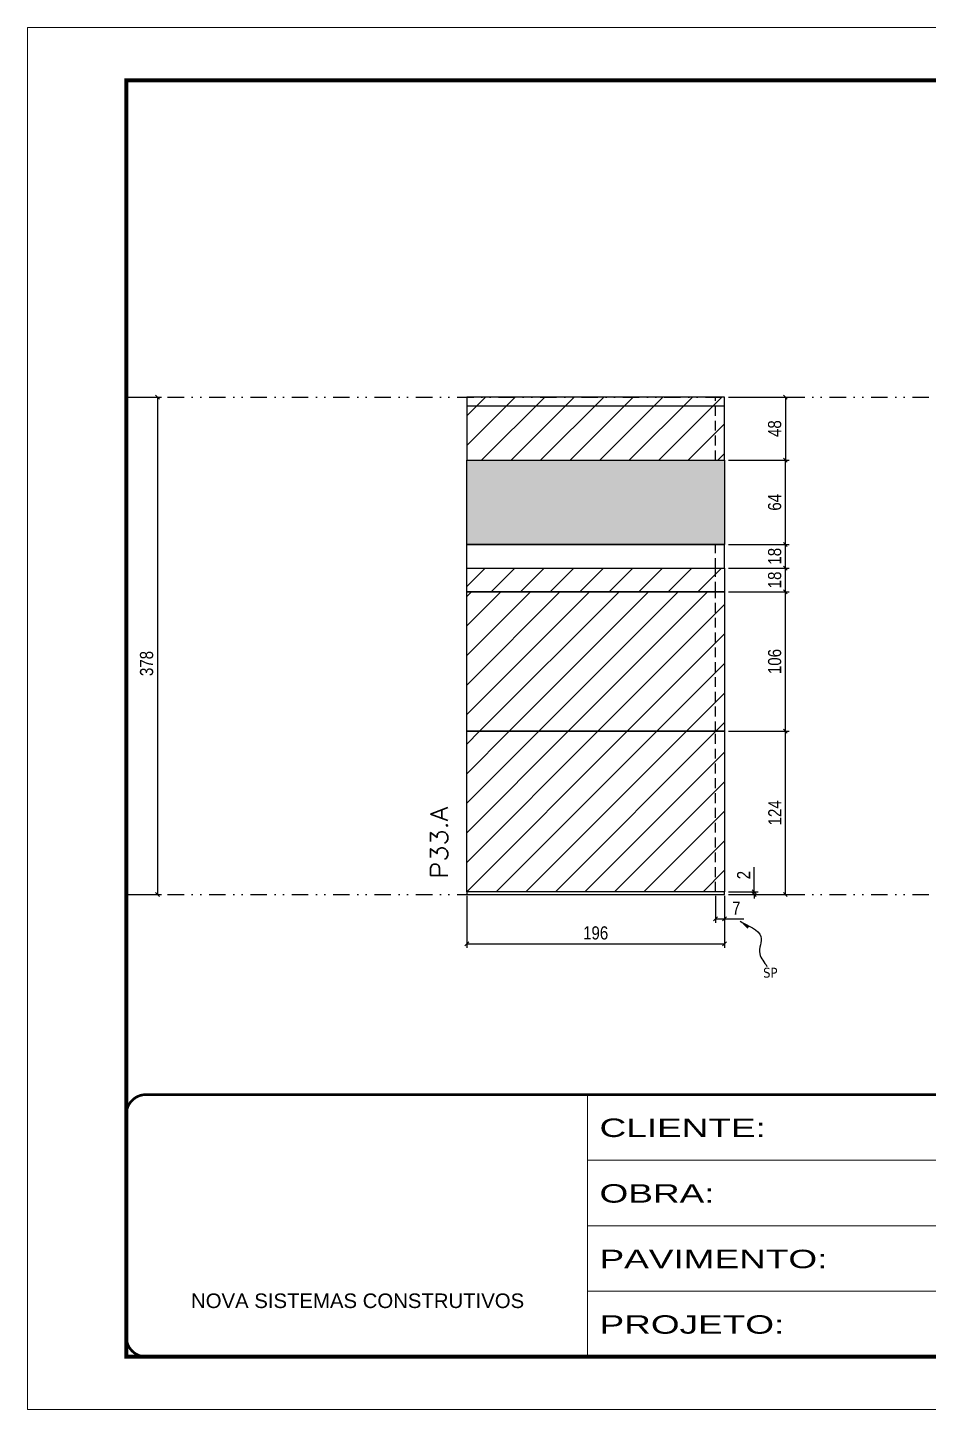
# Model space of a CAD drawing. Extents: x 2949 to 9203, y -16089 to 12527.
# Drawn here: x 4548 to 5232, y -5752 to -4702 of the extents above; entities that cross this region are included whole.
import ezdxf

# ---------------------------------------------------------------- set-up
doc = ezdxf.new("R2010")
doc.units = 0
for name, pattern in [('CONTINUO', [0]), ('DASHED', [0.75, 0.5, -0.25]), ('DIVIDE2', [0.625, 0.25, -0.125, 0, -0.125, 0, -0.125]), ('HIDDEN', [0.375, 0.25, -0.125])]:
    doc.linetypes.add(name, pattern=pattern)
for name, color, linetype in [('COTA', 241, 'Continuous'), ('cotas', 4, 'Continuous'), ('Nível', 160, 'Continuous'), ('Painéis', 200, 'Continuous'), ('SARR_2.2x7', 40, 'Continuous'), ('Sarrafo de Pressão', 42, 'HIDDEN'), ('texto', 7, 'Continuous')]:
    doc.layers.add(name, color=color, linetype=linetype)
for name, color, linetype, lineweight in [('Folhas', 255, 'Continuous', 9), ('Hachura', 251, 'Continuous', 9), ('SARRAFO DE PRESSAO', 251, 'DASHED', 9), ('Texto Seção', 7, 'Continuous', 15)]:
    doc.layers.add(name, color=color, linetype=linetype, lineweight=lineweight)
doc.styles.add('ARIAL', font='arial.ttf')
doc.styles.add('COTA TECNICA', font='techl___.ttf', dxfattribs={"height": 10})
doc.styles.add('COTA TECNICA-50', font='techl___.ttf', dxfattribs={"height": 10})
doc.styles.add('REGUA-120', font='ROMANS.shx', dxfattribs={"height": 15})
doc.styles.get("Standard").update_dxf_attribs({"font": 'arial.ttf'})
doc.styles.add('Tecnologia', font='')
doc.styles.get('Tecnologia').set_extended_font_data('Forgotten Futurist')
doc.dimstyles.new('COTA PAINEL-50', dxfattribs={"dimtxt": 10, "dimasz": 3, "dimexe": 3, "dimexo": 3, "dimgap": 3, "dimtad": 1, "dimdec": 1, "dimzin": 12, "dimdsep": 46, "dimtxsty": 'COTA TECNICA-50', "dimblk1": 'OBLIQUE', "dimblk2": 'OBLIQUE', "dimsah": 1, "dimcen": 0.9, "dimclrd": 4, "dimclre": 4, "dimclrt": 240, "dimadec": 1, "dimazin": 3, "dimtfac": 1, "dimtdec": 1, "dimtmove": 0, "dimatfit": 3, "dimfxl": 1, "dimtolj": 1, "dimtzin": 12, "dimarcsym": 0})
doc.dimstyles.new('PAINEL', dxfattribs={"dimtxt": 10, "dimasz": 3, "dimexe": 3, "dimexo": 3, "dimgap": 3, "dimtad": 1, "dimdec": 1, "dimzin": 12, "dimdsep": 46, "dimtxsty": 'COTA TECNICA', "dimblk1": 'OBLIQUE', "dimblk2": 'OBLIQUE', "dimsah": 1, "dimcen": 0.9, "dimclrd": 4, "dimclre": 4, "dimclrt": 240, "dimadec": 1, "dimazin": 3, "dimtfac": 1, "dimtdec": 1, "dimtmove": 0, "dimatfit": 3, "dimfxl": 1, "dimtolj": 1, "dimtzin": 12, "dimarcsym": 0})
doc.dimstyles.get("Standard").update_dxf_attribs({"dimtxt": 0.18, "dimasz": 0.18, "dimexe": 0.18, "dimexo": 0.0625, "dimgap": 0.09, "dimtad": 0, "dimtih": 1, "dimtoh": 1, "dimdec": 4, "dimzin": 0, "dimdsep": 46, "dimtxsty": 'Standard', "dimcen": 0.09, "dimadec": 0, "dimazin": 0, "dimtfac": 1, "dimtdec": 4, "dimtofl": 0, "dimtmove": 0, "dimatfit": 3, "dimfxl": 1, "dimtolj": 1, "dimtzin": 0, "dimarcsym": 0})
pattern_1 = [(45, (-124403.437, -34199.222), (-11.2253202, 11.2253202), [])]

# ---------------------------------------------------------------- blocks, each defined once
blk = doc.blocks.new('9999999999')
at = {"color": 30, "linetype": 'CONTINUO'}
for p, q in [((98564.6, 34230.2), (98564.6, 34429.4)), ((98564.6, 34379.6), (99584, 34379.6)), ((98564.6, 34329.8), (99488, 34329.8)), ((98564.6, 34280), (99488, 34280))]:
    blk.add_line(p, q, dxfattribs=at)
at = {"color": 30, "linetype": 'CONTINUO', "const_width": 2}
blk.add_lwpolyline([(99584, 34230.2), (99584, 34414.4, 0.414214), (99569, 34429.4), (98229, 34429.4, 0.414214), (98214, 34414.4), (98214, 34245.2, 0.414214), (98229, 34230.2), (99584, 34230.2)], format="xyb", dxfattribs=at)
at = {"layer": 'Folhas'}
blk.add_lwpolyline([(98139, 34190.2), (99624, 34190.2), (99624, 35240.2), (98139, 35240.2)], close=True, dxfattribs=at)
at = {"layer": 'Folhas', "color": 30, "const_width": 3}
blk.add_lwpolyline([(98214, 34230.2), (99584, 34230.2), (99584, 35200.2), (98214, 35200.2)], close=True, dxfattribs=at)
at = {"color": 7, "linetype": 'Continuous', "ltscale": 5, "style": 'ARIAL'}
blk.add_text('NOVA SISTEMAS CONSTRUTIVOS', height=11.059, dxfattribs=at).set_placement((98263.2, 34267.2))
at = {"layer": 'Folhas', "color": 7, "style": 'Tecnologia', "width": 1.5}
for s, p in [('CLIENTE:', (98573.7, 34397.2)), ('OBRA:', (98573.7, 34347.3)), ('PAVIMENTO:', (98573.7, 34297.5)), ('PROJETO:', (98573.7, 34247.7))]:
    blk.add_text(s, height=14, dxfattribs=at).set_placement(p)
blk = doc.blocks.new('_Oblique')
at = {"color": 0, "linetype": 'ByBlock', "lineweight": -2}
blk.add_line((-0.5, -0.5), (0.5, 0.5), dxfattribs=at)
blk = doc.blocks.new('*D1991')
at = {"layer": 'cotas', "color": 4, "linetype": 'ByBlock', "lineweight": -2, "transparency": 16777216}
for p, q in [((4625.5, -4982.6), (4649.3, -4982.6)), ((4646.3, -4982.6), (4646.3, -5360.6)), ((4625.5, -5360.6), (4649.3, -5360.6))]:
    blk.add_line(p, q, dxfattribs=at)
at = {"layer": 'Defpoints', "color": 0, "linetype": 'ByBlock', "transparency": 16777216}
for p in [(4622.5, -4982.6), (4622.5, -5360.6), (4646.3, -5360.6)]:
    blk.add_point(p, dxfattribs=at)
at = {"layer": 'cotas', "color": 4, "linetype": 'ByBlock', "lineweight": -2, "transparency": 16777216, "xscale": 3, "yscale": 3, "zscale": 3}
for p, rotation in [((4646.3, -4982.6), 90), ((4646.3, -5360.6), 270)]:
    blk.add_blockref('_Oblique', p, dxfattribs=dict(at, rotation=rotation))
at = {"layer": 'cotas', "color": 240, "linetype": 'ByBlock', "transparency": 16777216, "insert": (4638, -5185.1), "char_height": 10, "attachment_point": 5, "rotation": 90, "style": 'COTA TECNICA'}
blk.add_mtext('\\A1;378', dxfattribs=at)
blk = doc.blocks.new('*D1992')
at = {"layer": 'COTA', "color": 4, "lineweight": -2, "transparency": 16777216}
for p, q in [((4881.3, -5361.6), (4881.3, -5401.1)), ((5077.3, -5361.6), (5077.3, -5401.1)), ((4881.3, -5398.1), (5077.3, -5398.1))]:
    blk.add_line(p, q, dxfattribs=at)
at = {"layer": 'Defpoints', "color": 0, "transparency": 16777216}
for p in [(4881.3, -5358.6), (5077.3, -5358.6), (5077.3, -5398.1)]:
    blk.add_point(p, dxfattribs=at)
at = {"layer": 'COTA', "color": 4, "lineweight": -2, "transparency": 16777216, "xscale": 3, "yscale": 3, "zscale": 3, "rotation": 180}
blk.add_blockref('_Oblique', (4881.3, -5398.1), dxfattribs=at)
at = {"layer": 'COTA', "color": 4, "lineweight": -2, "transparency": 16777216, "xscale": 3, "yscale": 3, "zscale": 3}
blk.add_blockref('_Oblique', (5077.3, -5398.1), dxfattribs=at)
at = {"layer": 'COTA', "color": 240, "transparency": 16777216, "insert": (4979.3, -5389.9), "char_height": 10, "attachment_point": 5, "style": 'COTA TECNICA'}
blk.add_mtext('\\A1;196', dxfattribs=at)
blk = doc.blocks.new('*D1993')
at = {"layer": 'COTA', "color": 4, "lineweight": -2, "transparency": 16777216}
for p, q in [((5080.3, -5030.6), (5126.5, -5030.6)), ((5123.5, -5094.6), (5123.5, -5030.6)), ((5080.3, -5094.6), (5126.5, -5094.6))]:
    blk.add_line(p, q, dxfattribs=at)
at = {"layer": 'Defpoints', "color": 0, "transparency": 16777216}
for p in [(5077.3, -5030.6), (5123.5, -5030.6), (5077.3, -5094.6)]:
    blk.add_point(p, dxfattribs=at)
at = {"layer": 'COTA', "color": 4, "lineweight": -2, "transparency": 16777216, "xscale": 3, "yscale": 3, "zscale": 3}
for p, rotation in [((5123.5, -5030.6), 90), ((5123.5, -5094.6), 270)]:
    blk.add_blockref('_Oblique', p, dxfattribs=dict(at, rotation=rotation))
at = {"layer": 'COTA', "color": 240, "transparency": 16777216, "insert": (5115.4, -5062.6), "char_height": 10, "attachment_point": 5, "rotation": 90, "style": 'COTA TECNICA'}
blk.add_mtext('\\A1;64', dxfattribs=at)
blk = doc.blocks.new('*D1994')
at = {"layer": 'COTA', "color": 4, "lineweight": -2, "transparency": 16777216}
for p, q in [((5070.3, -5361.6), (5070.3, -5382.1)), ((5077.3, -5363.6), (5077.3, -5382.1)), ((5070.3, -5379.1), (5077.3, -5379.1)), ((5077.3, -5379.1), (5092, -5379.1))]:
    blk.add_line(p, q, dxfattribs=at)
at = {"layer": 'Defpoints', "color": 0, "transparency": 16777216}
for p in [(5070.3, -5358.6), (5077.3, -5360.6), (5077.3, -5379.1)]:
    blk.add_point(p, dxfattribs=at)
at = {"layer": 'COTA', "color": 4, "lineweight": -2, "transparency": 16777216, "xscale": 3, "yscale": 3, "zscale": 3, "rotation": 180}
blk.add_blockref('_Oblique', (5070.3, -5379.1), dxfattribs=at)
at = {"layer": 'COTA', "color": 4, "lineweight": -2, "transparency": 16777216, "xscale": 3, "yscale": 3, "zscale": 3}
blk.add_blockref('_Oblique', (5077.3, -5379.1), dxfattribs=at)
at = {"layer": 'COTA', "color": 240, "transparency": 16777216, "insert": (5086.2, -5371), "char_height": 10, "attachment_point": 5, "style": 'COTA TECNICA-50'}
blk.add_mtext('\\A1;7', dxfattribs=at)
blk = doc.blocks.new('*D1995')
at = {"layer": 'COTA', "color": 4, "lineweight": -2, "transparency": 16777216}
for p, q in [((5080.3, -5236.6), (5126.5, -5236.6)), ((5123.5, -5360.6), (5123.5, -5236.6)), ((5080.3, -5360.6), (5126.5, -5360.6))]:
    blk.add_line(p, q, dxfattribs=at)
at = {"layer": 'Defpoints', "color": 0, "transparency": 16777216}
for p in [(5077.3, -5236.6), (5123.5, -5236.6), (5077.3, -5360.6)]:
    blk.add_point(p, dxfattribs=at)
at = {"layer": 'COTA', "color": 4, "lineweight": -2, "transparency": 16777216, "xscale": 3, "yscale": 3, "zscale": 3}
for p, rotation in [((5123.5, -5236.6), 90), ((5123.5, -5360.6), 270)]:
    blk.add_blockref('_Oblique', p, dxfattribs=dict(at, rotation=rotation))
at = {"layer": 'COTA', "color": 240, "transparency": 16777216, "insert": (5115.5, -5298.6), "char_height": 10, "attachment_point": 5, "rotation": 90, "style": 'COTA TECNICA-50'}
blk.add_mtext('\\A1;124', dxfattribs=at)
blk = doc.blocks.new('*D1996')
at = {"layer": 'COTA', "color": 4, "lineweight": -2, "transparency": 16777216}
for p, q in [((5099.8, -5358.6), (5099.8, -5339.8)), ((5080.3, -5358.6), (5102.8, -5358.6)), ((5080.3, -5360.6), (5102.8, -5360.6)), ((5099.8, -5360.6), (5099.8, -5358.6)), ((5099.8, -5360.6), (5099.8, -5363.6))]:
    blk.add_line(p, q, dxfattribs=at)
at = {"layer": 'Defpoints', "color": 0, "transparency": 16777216}
for p in [(5077.3, -5358.6), (5077.3, -5360.6), (5099.8, -5360.6)]:
    blk.add_point(p, dxfattribs=at)
at = {"layer": 'COTA', "color": 4, "lineweight": -2, "transparency": 16777216, "xscale": 3, "yscale": 3, "zscale": 3}
for p, rotation in [((5099.8, -5358.6), 270), ((5099.8, -5360.6), 90)]:
    blk.add_blockref('_Oblique', p, dxfattribs=dict(at, rotation=rotation))
at = {"layer": 'COTA', "color": 240, "transparency": 16777216, "insert": (5091.8, -5345.9), "char_height": 10, "attachment_point": 5, "rotation": 90, "style": 'COTA TECNICA-50'}
blk.add_mtext('\\A1;2', dxfattribs=at)
blk = doc.blocks.new('*D1997')
at = {"layer": 'COTA', "color": 4, "linetype": 'ByBlock', "lineweight": -2, "transparency": 16777216}
for p, q in [((5080.3, -5130.6), (5126.5, -5130.6)), ((5123.5, -5236.6), (5123.5, -5130.6)), ((5080.3, -5236.6), (5126.5, -5236.6))]:
    blk.add_line(p, q, dxfattribs=at)
at = {"layer": 'Defpoints', "color": 0, "linetype": 'ByBlock', "transparency": 16777216}
for p in [(5077.3, -5130.6), (5123.5, -5130.6), (5077.3, -5236.6)]:
    blk.add_point(p, dxfattribs=at)
at = {"layer": 'COTA', "color": 4, "linetype": 'ByBlock', "lineweight": -2, "transparency": 16777216, "xscale": 3, "yscale": 3, "zscale": 3}
for p, rotation in [((5123.5, -5130.6), 90), ((5123.5, -5236.6), 270)]:
    blk.add_blockref('_Oblique', p, dxfattribs=dict(at, rotation=rotation))
at = {"layer": 'COTA', "color": 240, "linetype": 'ByBlock', "transparency": 16777216, "insert": (5115.4, -5183.6), "char_height": 10, "attachment_point": 5, "rotation": 90, "style": 'COTA TECNICA'}
blk.add_mtext('\\A1;106', dxfattribs=at)
blk = doc.blocks.new('*D1990')
at = {"layer": 'COTA', "color": 4, "lineweight": -2, "transparency": 16777216}
for p, q in [((5080.3, -5112.6), (5126.5, -5112.6)), ((5123.5, -5130.6), (5123.5, -5112.6)), ((5080.3, -5130.6), (5126.5, -5130.6))]:
    blk.add_line(p, q, dxfattribs=at)
at = {"layer": 'Defpoints', "color": 0, "transparency": 16777216}
for p in [(5077.3, -5112.6), (5123.5, -5112.6), (5077.3, -5130.6)]:
    blk.add_point(p, dxfattribs=at)
at = {"layer": 'COTA', "color": 4, "lineweight": -2, "transparency": 16777216, "xscale": 3, "yscale": 3, "zscale": 3}
for p, rotation in [((5123.5, -5112.6), 90), ((5123.5, -5130.6), 270)]:
    blk.add_blockref('_Oblique', p, dxfattribs=dict(at, rotation=rotation))
at = {"layer": 'COTA', "color": 240, "transparency": 16777216, "insert": (5115.4, -5121.6), "char_height": 10, "attachment_point": 5, "rotation": 90, "style": 'COTA TECNICA'}
blk.add_mtext('\\A1;18', dxfattribs=at)
blk = doc.blocks.new('*D2523')
at = {"layer": 'COTA', "color": 4, "lineweight": -2, "transparency": 16777216}
for p, q in [((5080.3, -4982.6), (5126.5, -4982.6)), ((5123.5, -4982.6), (5123.5, -5030.6)), ((5080.3, -5030.6), (5126.5, -5030.6))]:
    blk.add_line(p, q, dxfattribs=at)
at = {"layer": 'Defpoints', "color": 0, "transparency": 16777216}
for p in [(5077.3, -4982.6), (5077.3, -5030.6), (5123.5, -5030.6)]:
    blk.add_point(p, dxfattribs=at)
at = {"layer": 'COTA', "color": 4, "lineweight": -2, "transparency": 16777216, "xscale": 3, "yscale": 3, "zscale": 3}
for p, rotation in [((5123.5, -4982.6), 90), ((5123.5, -5030.6), 270)]:
    blk.add_blockref('_Oblique', p, dxfattribs=dict(at, rotation=rotation))
at = {"layer": 'COTA', "color": 240, "transparency": 16777216, "insert": (5115.4, -5006.6), "char_height": 10, "attachment_point": 5, "rotation": 90, "style": 'COTA TECNICA-50'}
blk.add_mtext('\\A1;48', dxfattribs=at)
blk = doc.blocks.new('*D2858')
at = {"layer": 'COTA', "color": 4, "lineweight": -2, "transparency": 16777216}
for p, q in [((5080.3, -5094.6), (5126.5, -5094.6)), ((5123.5, -5112.6), (5123.5, -5094.6)), ((5080.3, -5112.6), (5126.5, -5112.6))]:
    blk.add_line(p, q, dxfattribs=at)
at = {"layer": 'Defpoints', "color": 0, "transparency": 16777216}
for p in [(5077.3, -5094.6), (5123.5, -5094.6), (5077.3, -5112.6)]:
    blk.add_point(p, dxfattribs=at)
at = {"layer": 'COTA', "color": 4, "lineweight": -2, "transparency": 16777216, "xscale": 3, "yscale": 3, "zscale": 3}
for p, rotation in [((5123.5, -5094.6), 90), ((5123.5, -5112.6), 270)]:
    blk.add_blockref('_Oblique', p, dxfattribs=dict(at, rotation=rotation))
at = {"layer": 'COTA', "color": 240, "transparency": 16777216, "insert": (5115.4, -5103.6), "char_height": 10, "attachment_point": 5, "rotation": 90, "style": 'COTA TECNICA-50'}
blk.add_mtext('\\A1;18', dxfattribs=at)

msp = doc.modelspace()

# ---------------------------------------------------------------- hatches: boundary and pattern name
at = {"layer": 'COTA', "linetype": 'ByBlock'}
h = msp.add_hatch(dxfattribs=at)
h.set_pattern_fill('AR-CONC', color=256, scale=0.03)
h.set_pattern_definition([(50, (-126530.482, -34208.0216), (5.46554007, -0.47817257), [0.5715, -6.2865]), (355, (-126530.482, -34208.0216), (-1.05730264, 5.73170536), [0.4572, -5.02921753]), (100.4514447, (-126530.0267, -34208.0614), (4.40823741, 5.25353256), [0.48570026, -5.34270734]), (46.1842, (-126530.482, -34206.4976), (8.13237123, -1.26126984), [0.85725, -9.42975]), (96.6355576, (-126529.8044, -34206.603), (7.122124, 7.42278374), [0.7285507, -8.01406824]), (351.184151, (-126530.482, -34206.498), (7.122124, 7.42278374), [0.685799, -7.54379196]), (21, (-126529.72, -34206.8786), (4.54843174, -3.06795595), [0.5715, -6.2865]), (326, (-126529.72, -34206.8786), (1.85406085, 5.52563898), [0.4572, -5.0292]), (71.451445, (-126529.341, -34207.134), (6.40249258, 2.45768307), [0.48570026, -5.34269813]), (37.5, (-126530.4821, -34208.0216), (0.092658098, 2.536651166), [0, -4.96824, 0, -5.1054, 0, -5.04825]), (7.5, (-126530.482, -34208.0216), (2.004589875, 3.005417245), [0, -2.91084, 0, -4.85394, 0, -1.92405]), (327.5, (-126532.1814, -34208.0216), (4.067717855, -0.17186232), [0, -1.905, 0, -5.9436, 0, -7.8867]), (317.5, (-126532.9434, -34208.0216), (4.44387544, 0.76279473), [0, -2.4765, 0, -3.94716, 0, -5.6007])])
h.paths.add_polyline_path([(5077.3, -5094.61), (4881.3, -5094.61), (4881.3, -5030.61), (5077.3, -5030.61)])
at = {"layer": 'Hachura', "linetype": 'ByBlock'}
h = msp.add_hatch(dxfattribs=at)
h.set_pattern_fill('ANSI31', color=256, scale=5)
h.paths.add_polyline_path([(5077.3, -4982.61), (4881.3, -4982.61), (4881.3, -5030.61), (5077.3, -5030.61)])
at = {"layer": 'Hachura'}
h = msp.add_hatch(dxfattribs=at)
h.set_pattern_fill('ANSI31', color=256, scale=5)
h.set_pattern_definition([(45, (70.03, 3397.725), (-11.22532, 11.22532), [])])
h.paths.add_polyline_path([(4881.3, -5112.61), (4881.3, -5130.61), (5077.3, -5130.61), (5077.3, -5112.61)])
at = {"layer": 'Hachura', "linetype": 'ByBlock'}
h = msp.add_hatch(dxfattribs=at)
h.set_pattern_fill('ANSI31', color=256, scale=5)
h.set_pattern_definition(pattern_1)
h.paths.add_polyline_path([(4881.3, -5130.61), (4881.3, -5236.61), (5077.3, -5236.61), (5077.3, -5130.61)])
h = msp.add_hatch(dxfattribs=at)
h.set_pattern_fill('ANSI31', color=256, scale=5)
h.set_pattern_definition(pattern_1)
h.paths.add_polyline_path([(5077.3, -5236.61), (4881.3, -5236.61), (4881.3, -5358.61), (5077.3, -5358.61)])

# ---------------------------------------------------------------- linework, layer by layer
at = {"layer": 'COTA', "linetype": 'ByBlock'}
msp.add_lwpolyline([(5077.3, -5094.61), (4881.3, -5094.61), (4881.3, -5030.61), (5077.3, -5030.61)], close=True, dxfattribs=at)
at = {"layer": 'Nível', "color": 4, "linetype": 'DIVIDE2', "ltscale": 50}
for p, q in [((4622.53, -4982.61), (5992.53, -4982.61)), ((4622.53, -5360.61), (5992.53, -5360.61))]:
    msp.add_line(p, q, dxfattribs=at)
at = {"layer": 'Painéis'}
for p, q in [((5077.3, -4982.61), (4881.3, -4982.61)), ((4881.3, -4982.61), (4881.3, -5030.61)), ((5077.3, -5030.61), (5077.3, -4982.61)), ((4881.3, -5030.61), (5077.3, -5030.61)), ((4881.3, -5112.61), (4881.3, -5094.61)), ((4881.3, -5094.61), (5077.3, -5094.61)), ((5077.3, -5112.61), (5077.3, -5094.61)), ((4881.3, -5112.61), (5077.3, -5112.61)), ((4881.3, -5130.61), (4881.3, -5112.61)), ((5077.3, -5112.61), (5077.3, -5130.61)), ((5077.3, -5130.61), (4881.3, -5130.61)), ((4881.3, -5236.61), (4881.3, -5130.61)), ((4881.3, -5130.61), (5077.3, -5130.61)), ((5077.3, -5130.61), (5077.3, -5236.61)), ((5077.3, -5236.61), (4881.3, -5236.61))]:
    msp.add_line(p, q, dxfattribs=at)
at = {"layer": 'Painéis', "linetype": 'ByBlock'}
for p in [(5077.3, -5130.61), (4881.3, -5130.61)]:
    msp.add_line(p, (4881.3, -5130.61), dxfattribs=at)
at = {"layer": 'Painéis'}
for points in [[(5077.3, -5358.61), (4881.3, -5358.61), (4881.3, -5236.61), (5077.3, -5236.61)], [(5077.3, -5358.61), (4881.3, -5358.61), (4881.3, -5360.61), (5077.3, -5360.61)]]:
    msp.add_lwpolyline(points, close=True, dxfattribs=at)
at = {"layer": 'SARR_2.2x7'}
msp.add_line((5077.3, -4989.61), (4881.3, -4989.61), dxfattribs=at)
at = {"layer": 'Sarrafo de Pressão', "ltscale": 30}
for p, q in [((5070.3, -5030.61), (5070.3, -4982.61)), ((5070.3, -5112.61), (5070.3, -5094.61)), ((5070.3, -5130.61), (5070.3, -5112.61)), ((4888.3, -5130.61), (4888.3, -5130.61)), ((5070.3, -5236.61), (5070.3, -5130.61)), ((5070.3, -5358.61), (5070.3, -5236.61))]:
    msp.add_line(p, q, dxfattribs=at)

# ---------------------------------------------------------------- block references
at = {"layer": 'SARRAFO DE PRESSAO', "color": 6, "linetype": 'ByBlock'}
msp.add_blockref('9999999999', (-93591.44, -39942.1), dxfattribs=at)

# ---------------------------------------------------------------- texts
at = {"layer": 'texto', "color": 0, "insert": (5112.08, -5420.1), "char_height": 7.5, "attachment_point": 5}
msp.add_mtext('{\\fTahoma|b0|i0|c0|p34;\\C4;SP}', dxfattribs=at)
at = {"layer": 'Texto Seção', "style": 'REGUA-120', "width": 1.1}
msp.add_text('P33.A', height=13, rotation=90, dxfattribs=at).set_placement((4866.84, -5348.55))

# ---------------------------------------------------------------- dimensions: what is measured, and where the dimension line sits
at = {"layer": 'COTA'}
for base, p1, p2, picture, middle in [((5123.54, -5030.61), (5077.3, -4982.61), (5077.3, -5030.61), '*D2523', (5115.44, -5006.61)), ((5123.54, -5094.61), (5077.3, -5112.61), (5077.3, -5094.61), '*D2858', (5115.44, -5103.61)), ((5123.54, -5236.61), (5077.3, -5360.61), (5077.3, -5236.61), '*D1995', (5115.46, -5298.61))]:
    dim = msp.add_linear_dim(base=base, p1=p1, p2=p2, angle=90, dimstyle='COTA PAINEL-50', dxfattribs=at)
    dim.commit()
    dim.dimension.update_dxf_attribs({"geometry": picture, "text_midpoint": middle})
dim = msp.add_linear_dim(base=(5123.54, -5030.61), p1=(5077.3, -5094.61), p2=(5077.3, -5030.61), angle=90, dimstyle='PAINEL', override={"dimarcsym": 2}, dxfattribs=at)
dim.commit()
dim.dimension.update_dxf_attribs({"geometry": '*D1993', "text_midpoint": (5123.54, -5062.61), "dimtype": 160})
for base, p1, p2, dimstyle, picture, middle in [((5123.54, -5112.61), (5077.3, -5130.61), (5077.3, -5112.61), 'PAINEL', '*D1990', (5123.54, -5121.61)), ((5099.82, -5360.61), (5077.3, -5358.61), (5077.3, -5360.61), 'COTA PAINEL-50', '*D1996', (5099.82, -5345.86))]:
    dim = msp.add_linear_dim(base=base, p1=p1, p2=p2, angle=90, dimstyle=dimstyle, dxfattribs=at)
    dim.commit()
    dim.dimension.update_dxf_attribs({"geometry": picture, "text_midpoint": middle, "dimtype": 160})
at = {"layer": 'COTA', "linetype": 'ByBlock'}
dim = msp.add_linear_dim(base=(5123.54, -5130.61), p1=(5077.3, -5236.61), p2=(5077.3, -5130.61), angle=90, dimstyle='PAINEL', dxfattribs=at)
dim.commit()
dim.dimension.update_dxf_attribs({"geometry": '*D1997', "text_midpoint": (5115.44, -5183.61)})
at = {"layer": 'COTA'}
dim = msp.add_linear_dim(base=(5077.3, -5398.06), p1=(4881.3, -5358.61), p2=(5077.3, -5358.61), dimstyle='PAINEL', override={"dimarcsym": 2}, dxfattribs=at)
dim.commit()
dim.dimension.update_dxf_attribs({"geometry": '*D1992', "text_midpoint": (4979.3, -5389.93)})
dim = msp.add_linear_dim(base=(5077.3, -5379.12), p1=(5070.3, -5358.61), p2=(5077.3, -5360.61), dimstyle='COTA PAINEL-50', dxfattribs=at)
dim.commit()
dim.dimension.update_dxf_attribs({"geometry": '*D1994', "text_midpoint": (5086.16, -5371.05)})
at = {"layer": 'cotas', "linetype": 'ByBlock'}
dim = msp.add_linear_dim(base=(4646.25, -5360.61), p1=(4622.53, -4982.61), p2=(4622.53, -5360.61), angle=90, dimstyle='PAINEL', dxfattribs=at)
dim.commit()
dim.dimension.update_dxf_attribs({"geometry": '*D1991', "text_midpoint": (4646.25, -5185.11), "dimtype": 160})

# ---------------------------------------------------------------- leaders
at = {"layer": 'COTA', "path_type": 1}
msp.add_leader([(5089.13, -5380.79), (5104.91, -5392.62), (5103.99, -5405.63), (5109.54, -5415.41)], dimstyle='Standard', override={"dimasz": 8}, dxfattribs=at)

doc.saveas('drawing.dxf')
